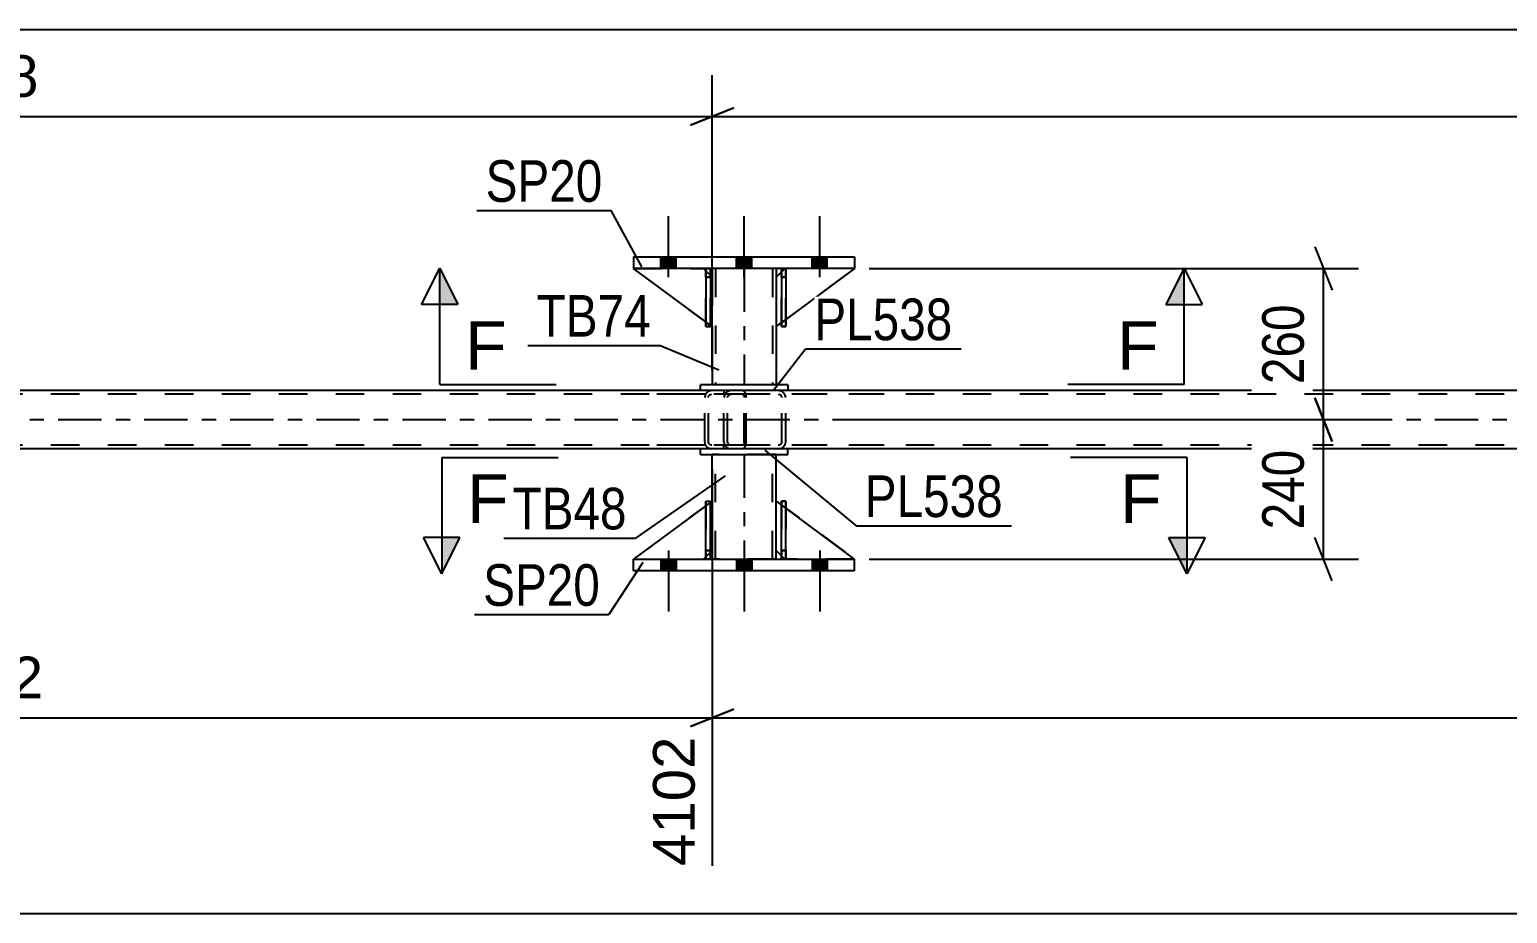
# Model space of a CAD drawing. Header units: millimetres. Extents: x 0 to 841, y 0 to 594.
# Drawn here: x 156.9 to 258.5, y 200.7 to 261.5 of the extents above; entities that cross this region are included whole.
import ezdxf

# ---------------------------------------------------------------- set-up
doc = ezdxf.new("R2010")
doc.units = ezdxf.units.MM
doc.linetypes.add('DXK_LINE_DOT2', pattern=[3.9198, 1.9599, -1.9599])
doc.linetypes.add('DXK_LINE_DOT3', pattern=[5.9187, 2.979, -0.9799, 0.9799, -0.9799])
doc.styles.add('Arial', font='arial.ttf', dxfattribs={"height": 0.2})
doc.styles.add('Arial Narrow', font='ARIALN.TTF', dxfattribs={"height": 0.2})

# ---------------------------------------------------------------- blocks, each defined once
blk = doc.blocks.new('Part-318895881-3250 - 3246')
at = {"color": 7, "linetype": 'DXK_LINE_DOT2'}
for p, q in [((203.83, 241.04), (198.43, 245.04)), ((198.43, 245.04), (203.23, 245.04)), ((203.23, 245.04), (203.83, 244.44)), ((203.83, 244.44), (203.23, 245.04)), ((203.83, 244.44), (203.83, 241.04)), ((203.83, 244.44), (203.83, 244.44)), ((203.83, 244.44), (203.83, 241.04))]:
    blk.add_line(p, q, dxfattribs=at)
blk = doc.blocks.new('Part-318895881-3259 - 3246')
at = {"color": 7, "linetype": 'DXK_LINE_DOT2'}
for p, q in [((205.91, 236.64), (197.59, 236.64)), ((205.91, 236.4), (197.59, 236.4)), ((203.35, 236.33), (203.32, 236.16)), ((203.32, 233.12), (203.32, 236.16)), ((203.35, 236.34), (203.35, 236.33)), ((203.57, 236.16), (203.59, 236.25)), ((203.57, 233.12), (203.57, 236.16)), ((203.59, 236.25), (203.64, 236.33)), ((203.82, 236.64), (203.63, 236.6)), ((203.64, 236.33), (203.72, 236.38)), ((203.72, 236.38), (203.82, 236.4)), ((204.63, 236.64), (204.63, 236.4)), ((206.01, 236.6), (205.91, 236.64)), ((205.91, 236.4), (205.96, 236.38)), ((205.96, 236.38), (206, 236.33)), ((206, 236.33), (206.03, 236.25)), ((206.1, 236.5), (206.01, 236.6)), ((206.03, 236.25), (206.04, 236.16)), ((206.04, 233.12), (206.04, 236.16)), ((206.16, 236.34), (206.1, 236.5)), ((206.18, 236.16), (206.16, 236.34)), ((206.18, 233.12), (206.18, 236.16)), ((205.91, 232.88), (197.59, 232.88)), ((203.32, 233.12), (203.33, 233.02)), ((203.33, 233.02), (203.35, 232.93)), ((203.59, 233.02), (203.57, 233.12)), ((203.64, 232.95), (203.59, 233.02)), ((203.72, 232.89), (203.64, 232.95)), ((203.82, 232.88), (203.72, 232.89)), ((204.63, 232.64), (204.63, 232.88)), ((205.96, 232.89), (205.91, 232.88)), ((206, 232.95), (205.96, 232.89)), ((206.03, 233.02), (206, 232.95)), ((206.04, 233.12), (206.03, 233.02)), ((206.1, 232.78), (206.16, 232.93)), ((206.16, 232.93), (206.18, 233.12)), ((205.91, 232.64), (197.59, 232.64)), ((203.63, 232.67), (203.82, 232.64)), ((205.91, 232.64), (206.01, 232.67)), ((206.01, 232.67), (206.1, 232.78))]:
    blk.add_line(p, q, dxfattribs=at)
for centre, start, end in [((203.8, 236.14), 111.1941, 156.1506), ((203.8, 233.13), 203.8494, 248.8059)]:
    blk.add_arc(centre, 0.492, start, end, dxfattribs=at)
blk = doc.blocks.new('Part-318895881-3277 - 3246')
at = {"color": 2, "linetype": 'Continuous'}
for p, q in [((203.71, 245.04), (203.39, 245.04)), ((203.39, 245.04), (203.39, 241.04)), ((203.71, 245.04), (203.71, 245.04)), ((203.71, 245.04), (203.71, 241.04)), ((203.71, 241.04), (203.39, 241.04))]:
    blk.add_line(p, q, dxfattribs=at)
at = {"color": 7, "linetype": 'DXK_LINE_DOT2'}
for p, q in [((203.39, 245.04), (203.39, 244.44)), ((203.39, 245.04), (203.39, 245.04)), ((203.71, 244.44), (203.71, 245.04)), ((203.71, 245.04), (203.71, 245.04)), ((203.71, 244.44), (203.39, 244.44)), ((203.39, 244.44), (203.39, 241.04)), ((203.71, 241.04), (203.71, 244.44))]:
    blk.add_line(p, q, dxfattribs=at)
blk = doc.blocks.new('Part-318895881-3288 - 3246')
at = {"color": 7, "linetype": 'DXK_LINE_DOT2'}
for p, q in [((203.39, 244.44), (203.39, 245.04)), ((203.39, 245.04), (203.39, 245.04)), ((203.39, 245.04), (203.39, 241.04)), ((203.39, 245.04), (203.71, 245.04)), ((203.71, 245.04), (203.71, 244.44)), ((203.71, 241.04), (203.71, 245.04)), ((203.39, 241.04), (203.39, 244.44)), ((203.39, 244.44), (203.71, 244.44)), ((203.71, 244.44), (203.71, 241.04)), ((203.39, 241.04), (203.71, 241.04))]:
    blk.add_line(p, q, dxfattribs=at)
blk = doc.blocks.new('Part-318895881-3346 - 3246')
at = {"color": 7, "linetype": 'DXK_LINE_DOT2'}
for p, q in [((208.59, 244.44), (208.59, 245.04)), ((208.59, 245.04), (208.59, 245.04)), ((208.59, 245.04), (208.59, 241.04)), ((208.59, 245.04), (208.91, 245.04)), ((208.91, 245.04), (208.91, 244.44)), ((208.91, 241.04), (208.91, 245.04)), ((208.59, 241.04), (208.59, 244.44)), ((208.59, 244.44), (208.91, 244.44)), ((208.91, 244.44), (208.91, 241.04)), ((208.59, 241.04), (208.91, 241.04))]:
    blk.add_line(p, q, dxfattribs=at)
blk = doc.blocks.new('Part-318895881-3289 - 3246')
at = {"color": 2, "linetype": 'Continuous'}
for p, q in [((203.39, 241.37), (198.43, 245.04)), ((203.39, 244.88), (203.23, 245.04)), ((203.83, 244.44), (203.71, 244.56)), ((203.83, 244.44), (203.83, 244.44)), ((203.83, 241.04), (203.83, 244.44)), ((203.71, 241.13), (203.83, 241.04)), ((203.83, 241.04), (203.83, 241.04))]:
    blk.add_line(p, q, dxfattribs=at)
at = {"color": 7, "linetype": 'DXK_LINE_DOT2'}
for p, q in [((203.23, 245.04), (198.43, 245.04)), ((198.43, 245.04), (198.43, 245.04)), ((203.23, 245.04), (203.83, 244.44)), ((203.71, 244.56), (203.39, 244.88)), ((203.83, 244.44), (203.83, 241.04)), ((203.71, 241.13), (203.39, 241.37))]:
    blk.add_line(p, q, dxfattribs=at)
blk = doc.blocks.new('Part-318895881-3344 - 3246')
at = {"color": 2, "linetype": 'Continuous'}
for p, q in [((208.23, 225.64), (208.23, 229.04)), ((208.23, 229.04), (208.59, 228.77)), ((213.63, 225.04), (208.91, 228.54)), ((208.59, 225.28), (208.23, 225.64))]:
    blk.add_line(p, q, dxfattribs=at)
at = {"color": 7, "linetype": 'DXK_LINE_DOT2'}
for p, q in [((208.91, 228.54), (208.59, 228.77)), ((208.59, 225.28), (208.83, 225.04)), ((208.83, 225.04), (213.63, 225.04))]:
    blk.add_line(p, q, dxfattribs=at)
blk = doc.blocks.new('Bolt-318895881-3297 - 3246')
at = {"linetype": 'Continuous'}
for points in [[(201.35, 245.84), (200.31, 245.84), (200.31, 245.04), (201.35, 245.04)], [(201.35, 245.84), (200.31, 245.84), (200.31, 245.04), (201.35, 245.04)], [(201.35, 245.84), (200.31, 245.84), (200.31, 245.04), (201.35, 245.04)], [(206.55, 245.84), (205.51, 245.84), (205.51, 245.04), (206.55, 245.04)], [(206.55, 245.84), (205.51, 245.84), (205.51, 245.04), (206.55, 245.04)], [(211.75, 245.84), (210.71, 245.84), (210.71, 245.04), (211.75, 245.04)], [(211.75, 245.84), (210.71, 245.84), (210.71, 245.04), (211.75, 245.04)], [(211.75, 245.84), (210.71, 245.84), (210.71, 245.04), (211.75, 245.04)]]:
    blk.add_hatch(color=1, dxfattribs=at).paths.add_polyline_path(points)
at = {"color": 1, "linetype": 'Continuous'}
for p, q in [((200.83, 244.44), (200.83, 248.64)), ((200.83, 244.44), (200.83, 248.64)), ((200.83, 244.44), (200.83, 248.64)), ((206.03, 244.44), (206.03, 248.64)), ((206.03, 244.44), (206.03, 248.64)), ((211.23, 244.44), (211.23, 248.64)), ((211.23, 244.44), (211.23, 248.64)), ((211.23, 244.44), (211.23, 248.64)), ((200.31, 245.04), (200.31, 245.84)), ((200.31, 245.04), (200.31, 245.84)), ((200.31, 245.04), (200.31, 245.84)), ((201.35, 245.04), (201.35, 245.84)), ((201.35, 245.04), (201.35, 245.84)), ((201.35, 245.04), (201.35, 245.84)), ((205.51, 245.04), (205.51, 245.84)), ((205.51, 245.04), (205.51, 245.84)), ((206.55, 245.04), (206.55, 245.84)), ((206.55, 245.04), (206.55, 245.84)), ((210.71, 245.04), (210.71, 245.84)), ((210.71, 245.04), (210.71, 245.84)), ((210.71, 245.04), (210.71, 245.84)), ((211.75, 245.04), (211.75, 245.84)), ((211.75, 245.04), (211.75, 245.84)), ((211.75, 245.04), (211.75, 245.84))]:
    blk.add_line(p, q, dxfattribs=at)
blk = doc.blocks.new('Part-318895881-3303 - 3246')
at = {"color": 7, "linetype": 'DXK_LINE_DOT2'}
for p, q in [((203.39, 229.04), (203.71, 229.04)), ((203.39, 225.64), (203.39, 229.04)), ((203.39, 229.04), (203.39, 225.04)), ((203.71, 229.04), (203.71, 225.64)), ((203.71, 225.04), (203.71, 228.94)), ((203.71, 225.64), (203.39, 225.64)), ((203.39, 225.04), (203.39, 225.64)), ((203.71, 225.04), (203.39, 225.04)), ((203.71, 225.64), (203.71, 225.04)), ((203.71, 225.04), (203.71, 225.04))]:
    blk.add_line(p, q, dxfattribs=at)
blk = doc.blocks.new('Part-318895881-3304 - 3246')
at = {"color": 7, "linetype": 'DXK_LINE_DOT2'}
for p, q in [((203.71, 228.94), (203.39, 228.7)), ((203.83, 225.64), (203.83, 229.04)), ((198.43, 225.04), (198.43, 225.04)), ((198.43, 225.04), (203.23, 225.04)), ((203.83, 225.64), (203.23, 225.04)), ((203.71, 225.51), (203.39, 225.19))]:
    blk.add_line(p, q, dxfattribs=at)
at = {"color": 2, "linetype": 'Continuous'}
for p, q in [((203.83, 229.04), (203.71, 228.94)), ((203.83, 225.64), (203.83, 229.04)), ((203.39, 228.7), (198.43, 225.04)), ((203.39, 225.19), (203.23, 225.04)), ((203.83, 225.64), (203.71, 225.51)), ((203.83, 225.64), (203.83, 225.64))]:
    blk.add_line(p, q, dxfattribs=at)
blk = doc.blocks.new('Part-318895881-3362 - 3246')
at = {"color": 2, "linetype": 'Continuous'}
for p, q in [((198.43, 245.84), (198.43, 245.04)), ((198.43, 245.84), (213.63, 245.84)), ((213.63, 245.04), (198.43, 245.04)), ((213.63, 245.84), (213.63, 245.04))]:
    blk.add_line(p, q, dxfattribs=at)
blk = doc.blocks.new('Part-318895881-3426 - 3246')
at = {"color": 7, "linetype": 'DXK_LINE_DOT2'}
for p, q in [((204.67, 236.33), (204.63, 236.16)), ((204.63, 233.12), (204.63, 236.16)), ((204.67, 236.34), (204.67, 236.33)), ((204.89, 236.16), (204.91, 236.25)), ((204.89, 233.12), (204.89, 236.16)), ((204.91, 236.25), (204.96, 236.33)), ((205.14, 236.64), (204.95, 236.6)), ((204.96, 236.33), (205.05, 236.38)), ((205.05, 236.38), (205.14, 236.4)), ((215.66, 236.64), (205.14, 236.64)), ((215.66, 236.4), (205.14, 236.4)), ((208.57, 236.6), (208.38, 236.64)), ((208.38, 236.4), (208.48, 236.38)), ((208.48, 236.38), (208.56, 236.33)), ((208.56, 236.33), (208.61, 236.25)), ((208.61, 236.25), (208.63, 236.16)), ((208.63, 233.12), (208.63, 236.16)), ((208.85, 236.33), (208.85, 236.34)), ((208.89, 236.16), (208.85, 236.33)), ((208.89, 233.12), (208.89, 236.16)), ((204.63, 233.12), (204.65, 233.02)), ((204.65, 233.02), (204.67, 232.93)), ((204.91, 233.02), (204.89, 233.12)), ((204.96, 232.95), (204.91, 233.02)), ((205.05, 232.89), (204.96, 232.95)), ((205.14, 232.88), (205.05, 232.89)), ((215.66, 232.88), (205.14, 232.88)), ((208.48, 232.89), (208.38, 232.88)), ((208.56, 232.95), (208.48, 232.89)), ((208.61, 233.02), (208.56, 232.95)), ((208.63, 233.12), (208.61, 233.02)), ((208.85, 232.93), (208.87, 233.02)), ((208.87, 233.02), (208.89, 233.12)), ((204.95, 232.67), (205.14, 232.64)), ((215.66, 232.64), (205.14, 232.64)), ((208.38, 232.64), (208.57, 232.67))]:
    blk.add_line(p, q, dxfattribs=at)
for centre, start, end in [((205.12, 236.13), 110.7583, 155.68), ((208.4, 236.13), 24.32, 69.2417), ((205.12, 233.14), 204.32, 249.2417), ((208.4, 233.14), 290.7583, 335.68)]:
    blk.add_arc(centre, 0.496, start, end, dxfattribs=at)
blk = doc.blocks.new('Part-318895881-3305 - 3246')
at = {"color": 7, "linetype": 'DXK_LINE_DOT2'}
for p, q in [((203.83, 229.04), (198.43, 225.04)), ((203.83, 225.64), (203.83, 229.04)), ((203.83, 229.04), (203.83, 225.64)), ((198.43, 225.04), (203.23, 225.04)), ((203.23, 225.04), (203.83, 225.64)), ((203.83, 225.64), (203.23, 225.04)), ((203.83, 225.64), (203.83, 225.64))]:
    blk.add_line(p, q, dxfattribs=at)
blk = doc.blocks.new('Part-318895881-3306 - 3246')
at = {"color": 2, "linetype": 'Continuous'}
for p, q in [((208.91, 245.04), (208.59, 245.04)), ((208.59, 245.04), (208.59, 241.04)), ((208.91, 245.04), (208.91, 245.04)), ((208.91, 245.04), (208.91, 241.04)), ((208.91, 241.04), (208.59, 241.04))]:
    blk.add_line(p, q, dxfattribs=at)
at = {"color": 7, "linetype": 'DXK_LINE_DOT2'}
for p, q in [((208.59, 245.04), (208.59, 244.44)), ((208.59, 245.04), (208.59, 245.04)), ((208.91, 244.44), (208.91, 245.04)), ((208.91, 245.04), (208.91, 245.04)), ((208.91, 244.44), (208.59, 244.44)), ((208.59, 244.44), (208.59, 241.04)), ((208.91, 241.04), (208.91, 244.44))]:
    blk.add_line(p, q, dxfattribs=at)
blk = doc.blocks.new('Bolt-318895881-3330 - 3246')
at = {"linetype": 'Continuous'}
for points in [[(200.31, 224.24), (201.35, 224.24), (201.35, 225.04), (200.31, 225.04)], [(200.31, 224.24), (201.35, 224.24), (201.35, 225.04), (200.31, 225.04)], [(200.31, 224.24), (201.35, 224.24), (201.35, 225.04), (200.31, 225.04)], [(205.51, 224.24), (206.55, 224.24), (206.55, 225.04), (205.51, 225.04)], [(205.51, 224.24), (206.55, 224.24), (206.55, 225.04), (205.51, 225.04)], [(210.71, 224.24), (211.75, 224.24), (211.75, 225.04), (210.71, 225.04)], [(210.71, 224.24), (211.75, 224.24), (211.75, 225.04), (210.71, 225.04)], [(210.71, 224.24), (211.75, 224.24), (211.75, 225.04), (210.71, 225.04)]]:
    blk.add_hatch(color=1, dxfattribs=at).paths.add_polyline_path(points)
at = {"color": 1, "linetype": 'Continuous'}
for p, q in [((200.31, 225.04), (200.31, 224.24)), ((200.31, 225.04), (200.31, 224.24)), ((200.31, 225.04), (200.31, 224.24)), ((200.83, 225.64), (200.83, 221.44)), ((200.83, 225.64), (200.83, 221.44)), ((200.83, 225.64), (200.83, 221.44)), ((201.35, 225.04), (201.35, 224.24)), ((201.35, 225.04), (201.35, 224.24)), ((201.35, 225.04), (201.35, 224.24)), ((205.51, 225.04), (205.51, 224.24)), ((205.51, 225.04), (205.51, 224.24)), ((206.03, 225.64), (206.03, 221.44)), ((206.03, 225.64), (206.03, 221.44)), ((206.55, 225.04), (206.55, 224.24)), ((206.55, 225.04), (206.55, 224.24)), ((210.71, 225.04), (210.71, 224.24)), ((210.71, 225.04), (210.71, 224.24)), ((210.71, 225.04), (210.71, 224.24)), ((211.23, 225.64), (211.23, 221.44)), ((211.23, 225.64), (211.23, 221.44)), ((211.23, 225.64), (211.23, 221.44)), ((211.75, 225.04), (211.75, 224.24)), ((211.75, 225.04), (211.75, 224.24)), ((211.75, 225.04), (211.75, 224.24))]:
    blk.add_line(p, q, dxfattribs=at)
blk = doc.blocks.new('Part-318895881-3340 - 3246')
at = {"color": 2, "linetype": 'Continuous'}
for p, q in [((203.83, 245.04), (203.83, 244.44)), ((208.23, 245.04), (208.23, 244.44)), ((203.83, 241.04), (203.83, 237.04)), ((208.23, 241.04), (208.23, 237.04))]:
    blk.add_line(p, q, dxfattribs=at)
at = {"color": 7, "linetype": 'DXK_LINE_DOT2'}
for p, q in [((208.23, 245.04), (203.83, 245.04)), ((204.07, 245.04), (204.07, 237.04)), ((207.99, 245.04), (207.99, 237.04)), ((203.83, 244.44), (203.83, 241.04)), ((208.23, 244.44), (208.23, 241.04)), ((208.23, 237.04), (203.83, 237.04))]:
    blk.add_line(p, q, dxfattribs=at)
at = {"color": 7, "linetype": 'DXK_LINE_DOT3'}
blk.add_line((206.03, 245.04), (206.03, 237.04), dxfattribs=at)
blk = doc.blocks.new('Part-318895881-3345 - 3246')
at = {"color": 7, "linetype": 'DXK_LINE_DOT2'}
for p, q in [((208.23, 225.64), (208.23, 229.04)), ((208.23, 229.04), (213.63, 225.04)), ((208.83, 225.04), (208.23, 225.64)), ((213.63, 225.04), (208.83, 225.04))]:
    blk.add_line(p, q, dxfattribs=at)
blk = doc.blocks.new('Part-318895881-3351 - 3246')
at = {"color": 2, "linetype": 'Continuous'}
for p, q in [((373.3, 236.64), (111.5, 236.64)), ((543.57, 232.64), (111.5, 232.64))]:
    blk.add_line(p, q, dxfattribs=at)
at = {"color": 7, "linetype": 'DXK_LINE_DOT2'}
for p, q in [((685.56, 236.4), (111.5, 236.4)), ((685.56, 232.88), (111.5, 232.88))]:
    blk.add_line(p, q, dxfattribs=at)
at = {"color": 7, "linetype": 'DXK_LINE_DOT3'}
blk.add_line((111.5, 234.64), (685.56, 234.64), dxfattribs=at)
blk = doc.blocks.new('Part-318895881-3356 - 3246')
at = {"color": 2, "linetype": 'Continuous'}
for p, q in [((209.03, 237.04), (203.03, 237.04)), ((203.03, 236.64), (203.03, 237.04)), ((209.03, 237.04), (209.03, 236.64)), ((209.03, 236.64), (203.03, 236.64))]:
    blk.add_line(p, q, dxfattribs=at)
blk = doc.blocks.new('Part-318895881-3369 - 3246')
at = {"color": 2, "linetype": 'Continuous'}
for p, q in [((203.39, 225.04), (203.39, 229.04)), ((203.39, 229.04), (203.71, 229.04)), ((203.71, 225.04), (203.71, 229.04)), ((203.39, 225.04), (203.39, 225.04)), ((203.71, 225.04), (203.39, 225.04))]:
    blk.add_line(p, q, dxfattribs=at)
at = {"color": 7, "linetype": 'DXK_LINE_DOT2'}
for p, q in [((203.39, 229.04), (203.39, 225.64)), ((203.71, 225.64), (203.71, 229.04)), ((203.39, 225.64), (203.39, 225.04)), ((203.39, 225.64), (203.71, 225.64)), ((203.39, 225.04), (203.39, 225.04)), ((203.39, 225.04), (203.39, 225.04)), ((203.71, 225.04), (203.71, 225.64)), ((203.71, 225.04), (203.71, 225.04))]:
    blk.add_line(p, q, dxfattribs=at)
blk = doc.blocks.new('Part-318895881-3425 - 3246')
at = {"color": 2, "linetype": 'Continuous'}
for p, q in [((198.43, 224.24), (198.43, 225.04)), ((198.43, 225.04), (213.63, 225.04)), ((213.63, 224.24), (213.63, 225.04)), ((213.63, 224.24), (198.43, 224.24))]:
    blk.add_line(p, q, dxfattribs=at)
blk = doc.blocks.new('Part-318895881-3429 - 3246')
at = {"color": 7, "linetype": 'DXK_LINE_DOT2'}
for p, q in [((208.91, 229.04), (208.59, 229.04)), ((208.59, 225.64), (208.59, 229.04)), ((208.59, 229.04), (208.59, 225.04)), ((208.91, 229.04), (208.91, 225.64)), ((208.91, 225.04), (208.91, 229.04)), ((208.91, 225.64), (208.59, 225.64)), ((208.59, 225.04), (208.59, 225.64)), ((208.91, 225.04), (208.59, 225.04)), ((208.91, 225.64), (208.91, 225.04)), ((208.91, 225.04), (208.91, 225.04))]:
    blk.add_line(p, q, dxfattribs=at)
blk = doc.blocks.new('Part-318895881-3439 - 3246')
at = {"color": 2, "linetype": 'Continuous'}
for p, q in [((208.59, 225.04), (208.59, 229.04)), ((208.59, 229.04), (208.91, 229.04)), ((208.91, 225.04), (208.91, 229.04)), ((208.59, 225.04), (208.59, 225.04)), ((208.91, 225.04), (208.59, 225.04))]:
    blk.add_line(p, q, dxfattribs=at)
at = {"color": 7, "linetype": 'DXK_LINE_DOT2'}
for p, q in [((208.59, 229.04), (208.59, 225.64)), ((208.91, 225.64), (208.91, 229.04)), ((208.59, 225.64), (208.59, 225.04)), ((208.59, 225.64), (208.91, 225.64)), ((208.59, 225.04), (208.59, 225.04)), ((208.59, 225.04), (208.59, 225.04)), ((208.91, 225.04), (208.91, 225.64)), ((208.91, 225.04), (208.91, 225.04))]:
    blk.add_line(p, q, dxfattribs=at)
blk = doc.blocks.new('Part-318895881-3443 - 3246')
at = {"color": 7, "linetype": 'DXK_LINE_DOT2'}
for p, q in [((208.83, 245.04), (208.59, 244.79)), ((213.63, 245.04), (208.83, 245.04)), ((213.63, 245.04), (213.63, 245.04)), ((213.63, 245.04), (213.63, 245.04)), ((208.91, 241.54), (208.59, 241.3))]:
    blk.add_line(p, q, dxfattribs=at)
at = {"color": 2, "linetype": 'Continuous'}
for p, q in [((213.63, 245.04), (208.91, 241.54)), ((208.59, 244.79), (208.23, 244.44)), ((208.23, 244.44), (208.23, 241.04)), ((208.23, 241.04), (208.59, 241.3))]:
    blk.add_line(p, q, dxfattribs=at)
blk = doc.blocks.new('Part-318895881-3444 - 3246')
at = {"color": 7, "linetype": 'DXK_LINE_DOT2'}
for p, q in [((208.83, 245.04), (208.23, 244.44)), ((208.23, 241.04), (213.63, 245.04)), ((213.63, 245.04), (208.83, 245.04)), ((208.23, 244.44), (208.23, 241.04))]:
    blk.add_line(p, q, dxfattribs=at)
blk = doc.blocks.new('Part-318895881-3462 - 3246')
at = {"color": 2, "linetype": 'Continuous'}
for p, q in [((209.03, 232.64), (203.03, 232.64)), ((203.03, 232.24), (203.03, 232.64)), ((203.03, 232.24), (209.03, 232.24)), ((209.03, 232.24), (209.03, 232.64))]:
    blk.add_line(p, q, dxfattribs=at)
blk = doc.blocks.new('Part-318895881-3467 - 3246')
at = {"color": 2, "linetype": 'Continuous'}
for p, q in [((203.83, 229.04), (203.83, 232.24)), ((208.23, 229.04), (208.23, 232.24)), ((203.83, 225.04), (203.83, 225.64)), ((208.23, 225.04), (208.23, 225.64))]:
    blk.add_line(p, q, dxfattribs=at)
at = {"color": 7, "linetype": 'DXK_LINE_DOT2'}
for p, q in [((208.23, 232.24), (203.83, 232.24)), ((204.07, 225.04), (204.07, 232.24)), ((207.99, 225.04), (207.99, 232.24)), ((203.83, 225.64), (203.83, 229.04)), ((208.23, 225.64), (208.23, 229.04)), ((208.23, 225.04), (203.83, 225.04))]:
    blk.add_line(p, q, dxfattribs=at)
at = {"color": 7, "linetype": 'DXK_LINE_DOT3'}
blk.add_line((206.03, 232.24), (206.03, 225.04), dxfattribs=at)
blk = doc.blocks.new('StraightDimension-318895881-3619 - 3246')
at = {"color": 7, "linetype": 'Continuous'}
for p, q in [((203.83, 238.04), (203.83, 258.35)), ((102.24, 255.5), (203.83, 255.5)), ((202.33, 254.9), (205.33, 256.1))]:
    blk.add_line(p, q, dxfattribs=at)
at = {"color": 0}
blk.add_wipeout([(158.08, 256.25), (158.08, 260.45), (147.99, 260.45), (147.99, 256.25)], dxfattribs=at)
at = {"color": 3, "style": 'Arial'}
blk.add_text('4118', height=2.865, dxfattribs=at).set_placement((148.59, 256.85))
blk = doc.blocks.new('StraightDimension-318895881-3635 - 3246')
at = {"color": 7, "linetype": 'Continuous'}
for p, q in [((203.83, 238.04), (203.83, 258.35)), ((205.33, 256.1), (202.33, 254.9)), ((203.83, 255.5), (374.1, 255.5))]:
    blk.add_line(p, q, dxfattribs=at)
blk = doc.blocks.new('StraightDimension-318895881-3678 - 3246')
at = {"color": 7, "linetype": 'Continuous'}
for p, q in [((203.83, 231.24), (203.83, 203.93)), ((202.33, 213.52), (205.33, 214.72)), ((102.88, 214.12), (203.83, 214.12))]:
    blk.add_line(p, q, dxfattribs=at)
at = {"color": 0}
blk.add_wipeout([(158.4, 214.87), (158.4, 219.07), (148.31, 219.07), (148.31, 214.87)], dxfattribs=at)
at = {"color": 3, "style": 'Arial'}
blk.add_text('4102', height=2.865, dxfattribs=at).set_placement((148.91, 215.47))
at = {"color": 0, "linetype": 'Continuous'}
blk.add_wipeout([(203.23, 213.42), (199.03, 213.42), (199.03, 203.33), (203.23, 203.33)], dxfattribs=at)
at = {"color": 3, "linetype": 'Continuous', "style": 'Arial'}
blk.add_text('4102', height=2.865, rotation=90.0002, dxfattribs=at).set_placement((202.63, 203.93))
blk = doc.blocks.new('StraightDimension-318895881-3694 - 3246')
at = {"color": 7, "linetype": 'Continuous'}
for p, q in [((203.83, 231.24), (203.83, 203.93)), ((205.33, 214.72), (202.33, 213.52)), ((203.83, 214.12), (374.1, 214.12))]:
    blk.add_line(p, q, dxfattribs=at)
blk = doc.blocks.new('StraightDimension-318895881-3737 - 3246')
at = {"color": 7, "linetype": 'Continuous'}
blk.add_line((102.24, 200.66), (694.82, 200.66), dxfattribs=at)
blk = doc.blocks.new('StraightDimension-318895881-12884 - 3246')
at = {"color": 7, "linetype": 'Continuous'}
blk.add_line((102.88, 261.48), (694.18, 261.48), dxfattribs=at)
blk = doc.blocks.new('StraightDimension-318895881-23369 - 3246')
at = {"color": 7, "linetype": 'Continuous'}
for p, q in [((245.28, 246.54), (246.48, 243.54)), ((214.63, 245.04), (248.28, 245.04)), ((245.88, 234.64), (245.88, 245.04)), ((246.48, 233.14), (245.28, 236.14)), ((214.63, 234.64), (248.28, 234.64))]:
    blk.add_line(p, q, dxfattribs=at)
at = {"color": 0}
blk.add_wipeout([(245.13, 243.18), (240.93, 243.18), (240.93, 236.49), (245.13, 236.49)], dxfattribs=at)
at = {"color": 3, "style": 'Arial Narrow'}
blk.add_text('260', height=2.863, rotation=90.0002, dxfattribs=at).set_placement((244.53, 237.09))
blk = doc.blocks.new('StraightDimension-318895881-23370 - 3246')
at = {"color": 7, "linetype": 'Continuous'}
for p, q in [((245.28, 236.14), (246.48, 233.14)), ((214.63, 234.64), (248.28, 234.64)), ((245.88, 225.04), (245.88, 234.64)), ((246.48, 223.54), (245.28, 226.54)), ((214.63, 225.04), (248.28, 225.04))]:
    blk.add_line(p, q, dxfattribs=at)
at = {"color": 0}
blk.add_wipeout([(245.13, 233.18), (240.93, 233.18), (240.93, 226.49), (245.13, 226.49)], dxfattribs=at)
at = {"color": 3, "style": 'Arial Narrow'}
blk.add_text('240', height=2.863, rotation=90.0002, dxfattribs=at).set_placement((244.53, 227.09))
blk = doc.blocks.new('Mark-318895881-3352 - 3246')
at = {"color": 30, "linetype": 'Continuous'}
for p, q in [((208.06, 236.68), (210.26, 239.51)), ((210.26, 239.51), (220.96, 239.51))]:
    blk.add_line(p, q, dxfattribs=at)
at = {"color": 0}
blk.add_wipeout([(220.36, 240.11), (220.36, 243.11), (210.86, 243.11), (210.86, 240.11)], dxfattribs=at)
blk.add_wipeout([(220.36, 240.11), (220.36, 243.11), (210.86, 243.11), (210.86, 240.11)], dxfattribs=at)
at = {"color": 3, "style": 'Arial Narrow'}
blk.add_text('PL538', height=2.863, dxfattribs=at).set_placement((210.86, 240.11))
blk = doc.blocks.new('Mark-318895881-3336 - 3246')
at = {"color": 30, "linetype": 'Continuous'}
for p in [(191.16, 239.75), (204.29, 238.04)]:
    blk.add_line(p, (200.21, 239.75), dxfattribs=at)
at = {"color": 0}
blk.add_wipeout([(199.61, 240.35), (199.61, 243.35), (191.76, 243.35), (191.76, 240.35)], dxfattribs=at)
blk.add_wipeout([(199.61, 240.35), (199.61, 243.35), (191.76, 243.35), (191.76, 240.35)], dxfattribs=at)
at = {"color": 3, "style": 'Arial Narrow'}
blk.add_text('TB74', height=2.863, dxfattribs=at).set_placement((191.76, 240.35))
blk = doc.blocks.new('Mark-318895881-3358 - 3246')
at = {"color": 30, "linetype": 'Continuous'}
for p in [(187.65, 249.03), (199, 245.15)]:
    blk.add_line(p, (196.89, 249.03), dxfattribs=at)
at = {"color": 0}
blk.add_wipeout([(196.29, 249.63), (196.29, 252.63), (188.25, 252.63), (188.25, 249.63)], dxfattribs=at)
blk.add_wipeout([(196.29, 249.63), (196.29, 252.63), (188.25, 252.63), (188.25, 249.63)], dxfattribs=at)
at = {"color": 3, "style": 'Arial Narrow'}
blk.add_text('SP20', height=2.863, dxfattribs=at).set_placement((188.25, 249.63))
blk = doc.blocks.new('Mark-318895881-3421 - 3246')
at = {"color": 30, "linetype": 'Continuous'}
for p in [(199.07, 224.82), (187.48, 221.23)]:
    blk.add_line(p, (196.72, 221.23), dxfattribs=at)
at = {"color": 0}
blk.add_wipeout([(196.12, 221.83), (196.12, 224.83), (188.08, 224.83), (188.08, 221.83)], dxfattribs=at)
blk.add_wipeout([(196.12, 221.83), (196.12, 224.83), (188.08, 224.83), (188.08, 221.83)], dxfattribs=at)
at = {"color": 3, "style": 'Arial Narrow'}
blk.add_text('SP20', height=2.863, dxfattribs=at).set_placement((188.08, 221.83))
blk = doc.blocks.new('Mark-318895881-3458 - 3246')
at = {"color": 30, "linetype": 'Continuous'}
for p, q in [((207.46, 232.54), (213.73, 227.34)), ((213.73, 227.34), (224.43, 227.34))]:
    blk.add_line(p, q, dxfattribs=at)
at = {"color": 0}
blk.add_wipeout([(223.83, 227.94), (223.83, 230.94), (214.33, 230.94), (214.33, 227.94)], dxfattribs=at)
blk.add_wipeout([(223.83, 227.94), (223.83, 230.94), (214.33, 230.94), (214.33, 227.94)], dxfattribs=at)
at = {"color": 3, "style": 'Arial Narrow'}
blk.add_text('PL538', height=2.863, dxfattribs=at).set_placement((214.33, 227.94))
blk = doc.blocks.new('Mark-318895881-3463 - 3246')
at = {"color": 30, "linetype": 'Continuous'}
for p in [(204.73, 230.78), (189.5, 226.49)]:
    blk.add_line(p, (198.55, 226.49), dxfattribs=at)
at = {"color": 0}
blk.add_wipeout([(197.95, 227.09), (197.95, 230.09), (190.1, 230.09), (190.1, 227.09)], dxfattribs=at)
blk.add_wipeout([(197.95, 227.09), (197.95, 230.09), (190.1, 230.09), (190.1, 227.09)], dxfattribs=at)
at = {"color": 3, "style": 'Arial Narrow'}
blk.add_text('TB48', height=2.863, dxfattribs=at).set_placement((190.1, 227.09))
blk = doc.blocks.new('SectionMark-318895881-3768 - 3246')
at = {"linetype": 'Continuous'}
for points in [[(185.23, 226.54), (186.48, 226.54), (185.23, 224.04)], [(235.24, 226.54), (236.49, 226.54), (236.49, 224.04)]]:
    blk.add_hatch(color=6, dxfattribs=at).paths.add_polyline_path(points)
at = {"color": 6, "linetype": 'Continuous'}
for p, q in [((185.23, 232.04), (193.23, 232.04)), ((185.23, 232.04), (185.23, 224.04)), ((236.49, 232.04), (228.49, 232.04)), ((236.49, 232.04), (236.49, 224.04)), ((185.23, 224.04), (183.98, 226.54)), ((186.48, 226.54), (183.98, 226.54)), ((185.23, 224.04), (186.48, 226.54)), ((235.24, 226.54), (237.74, 226.54)), ((236.49, 224.04), (235.24, 226.54)), ((237.74, 226.54), (236.49, 224.04))]:
    blk.add_line(p, q, dxfattribs=at)
at = {"color": 0, "linetype": 'Continuous'}
for points in [[(189.83, 227.54), (189.83, 231.04), (186.98, 231.04), (186.98, 227.54)], [(234.74, 227.54), (234.74, 231.04), (231.89, 231.04), (231.89, 227.54)]]:
    blk.add_wipeout(points, dxfattribs=at)
at = {"color": 3, "linetype": 'Continuous', "style": 'Arial'}
for p in [(186.98, 227.54), (231.89, 227.54)]:
    blk.add_text('F', height=3.34, dxfattribs=at).set_placement(p)
blk = doc.blocks.new('SectionMark-318895881-3776 - 3246')
at = {"linetype": 'Continuous'}
for points in [[(186.34, 242.57), (185.09, 242.57), (185.09, 245.07)], [(236.29, 242.57), (235.04, 242.57), (236.29, 245.07)]]:
    blk.add_hatch(color=6, dxfattribs=at).paths.add_polyline_path(points)
at = {"color": 6, "linetype": 'Continuous'}
for p, q in [((183.84, 242.57), (185.09, 245.07)), ((185.09, 237.07), (185.09, 245.07)), ((185.09, 245.07), (186.34, 242.57)), ((236.29, 245.07), (235.04, 242.57)), ((236.29, 237.07), (236.29, 245.07)), ((236.29, 245.07), (237.54, 242.57)), ((186.34, 242.57), (183.84, 242.57)), ((235.04, 242.57), (237.54, 242.57)), ((185.09, 237.07), (193.09, 237.07)), ((236.29, 237.07), (228.29, 237.07))]:
    blk.add_line(p, q, dxfattribs=at)
at = {"color": 0, "linetype": 'Continuous'}
for points in [[(189.69, 238.07), (189.69, 241.57), (186.84, 241.57), (186.84, 238.07)], [(234.54, 238.07), (234.54, 241.57), (231.69, 241.57), (231.69, 238.07)]]:
    blk.add_wipeout(points, dxfattribs=at)
at = {"color": 3, "linetype": 'Continuous', "style": 'Arial'}
for p in [(186.84, 238.07), (231.69, 238.07)]:
    blk.add_text('F', height=3.34, dxfattribs=at).set_placement(p)

msp = doc.modelspace()

# ---------------------------------------------------------------- block references
for name in ['Bolt-318895881-3297 - 3246', 'Part-318895881-3362 - 3246', 'Part-318895881-3250 - 3246', 'Part-318895881-3289 - 3246', 'Part-318895881-3277 - 3246', 'Part-318895881-3288 - 3246', 'Part-318895881-3340 - 3246', 'Part-318895881-3443 - 3246', 'Part-318895881-3444 - 3246', 'Part-318895881-3346 - 3246', 'Part-318895881-3306 - 3246', 'Part-318895881-3356 - 3246', 'Part-318895881-3351 - 3246', 'Part-318895881-3259 - 3246', 'Part-318895881-3426 - 3246', 'Part-318895881-3462 - 3246', 'Part-318895881-3467 - 3246', 'Part-318895881-3304 - 3246', 'Part-318895881-3305 - 3246', 'Part-318895881-3303 - 3246', 'Part-318895881-3369 - 3246', 'Part-318895881-3344 - 3246', 'Part-318895881-3345 - 3246', 'Part-318895881-3429 - 3246', 'Part-318895881-3439 - 3246', 'Part-318895881-3425 - 3246', 'Bolt-318895881-3330 - 3246']:
    msp.add_blockref(name, (0, 0))

# ---------------------------------------------------------------- next in the draw order: block references
for name in ['StraightDimension-318895881-3619 - 3246', 'StraightDimension-318895881-3678 - 3246']:
    msp.add_blockref(name, (0, 0))

# ---------------------------------------------------------------- next in the draw order: block references
for name in ['StraightDimension-318895881-3635 - 3246', 'StraightDimension-318895881-3694 - 3246']:
    msp.add_blockref(name, (0, 0))

# ---------------------------------------------------------------- next in the draw order: block references
for name in ['StraightDimension-318895881-12884 - 3246', 'StraightDimension-318895881-3737 - 3246']:
    msp.add_blockref(name, (0, 0))

# ---------------------------------------------------------------- next in the draw order: block references
for name in ['Mark-318895881-3358 - 3246', 'StraightDimension-318895881-23369 - 3246', 'Mark-318895881-3336 - 3246', 'Mark-318895881-3463 - 3246', 'Mark-318895881-3421 - 3246']:
    msp.add_blockref(name, (0, 0))

# ---------------------------------------------------------------- next in the draw order: block references
for name in ['Mark-318895881-3352 - 3246', 'StraightDimension-318895881-23370 - 3246']:
    msp.add_blockref(name, (0, 0))

# ---------------------------------------------------------------- next in the draw order: block references
for name in ['SectionMark-318895881-3776 - 3246', 'Mark-318895881-3458 - 3246']:
    msp.add_blockref(name, (0, 0))

# ---------------------------------------------------------------- next in the draw order: block references
msp.add_blockref('SectionMark-318895881-3768 - 3246', (0, 0))

doc.saveas('drawing.dxf')
